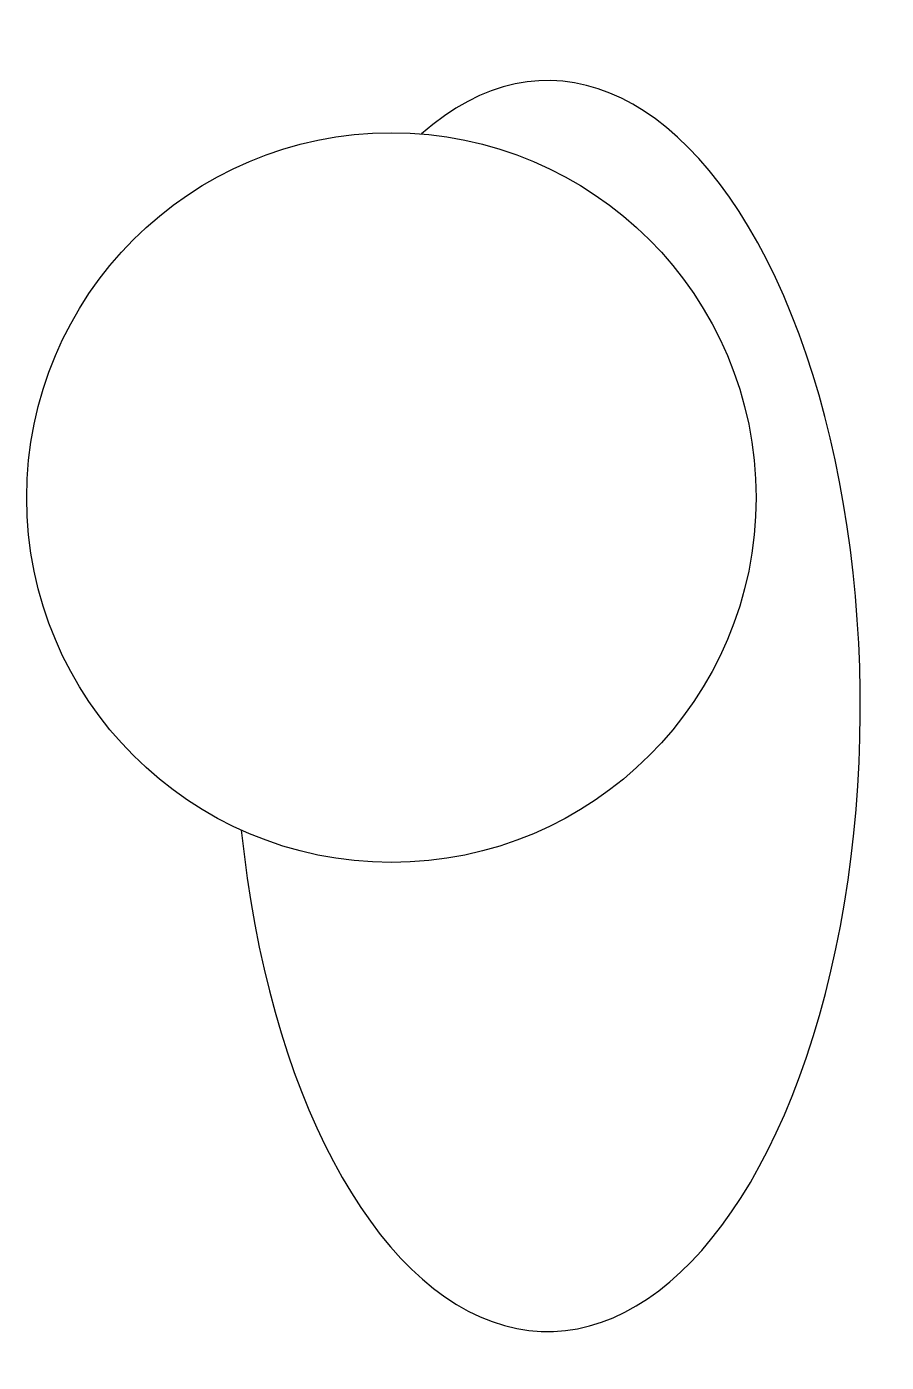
# Model space of a CAD drawing. Header units: millimetres. Extents: x 5 to 21.5, y -2.6 to 23.
import ezdxf

# ---------------------------------------------------------------- set-up
doc = ezdxf.new("R2010")
doc.units = ezdxf.units.MM
doc.layers.get('0').update_dxf_attribs({"lineweight": 25})

msp = doc.modelspace()

# ---------------------------------------------------------------- linework, layer by layer
msp.add_circle((12, 14), 7)
msp.add_ellipse((15, 10), major_axis=(0, 12), ratio=0.5, start_param=1.770429, end_param=6.69923)

doc.saveas('drawing.dxf')
